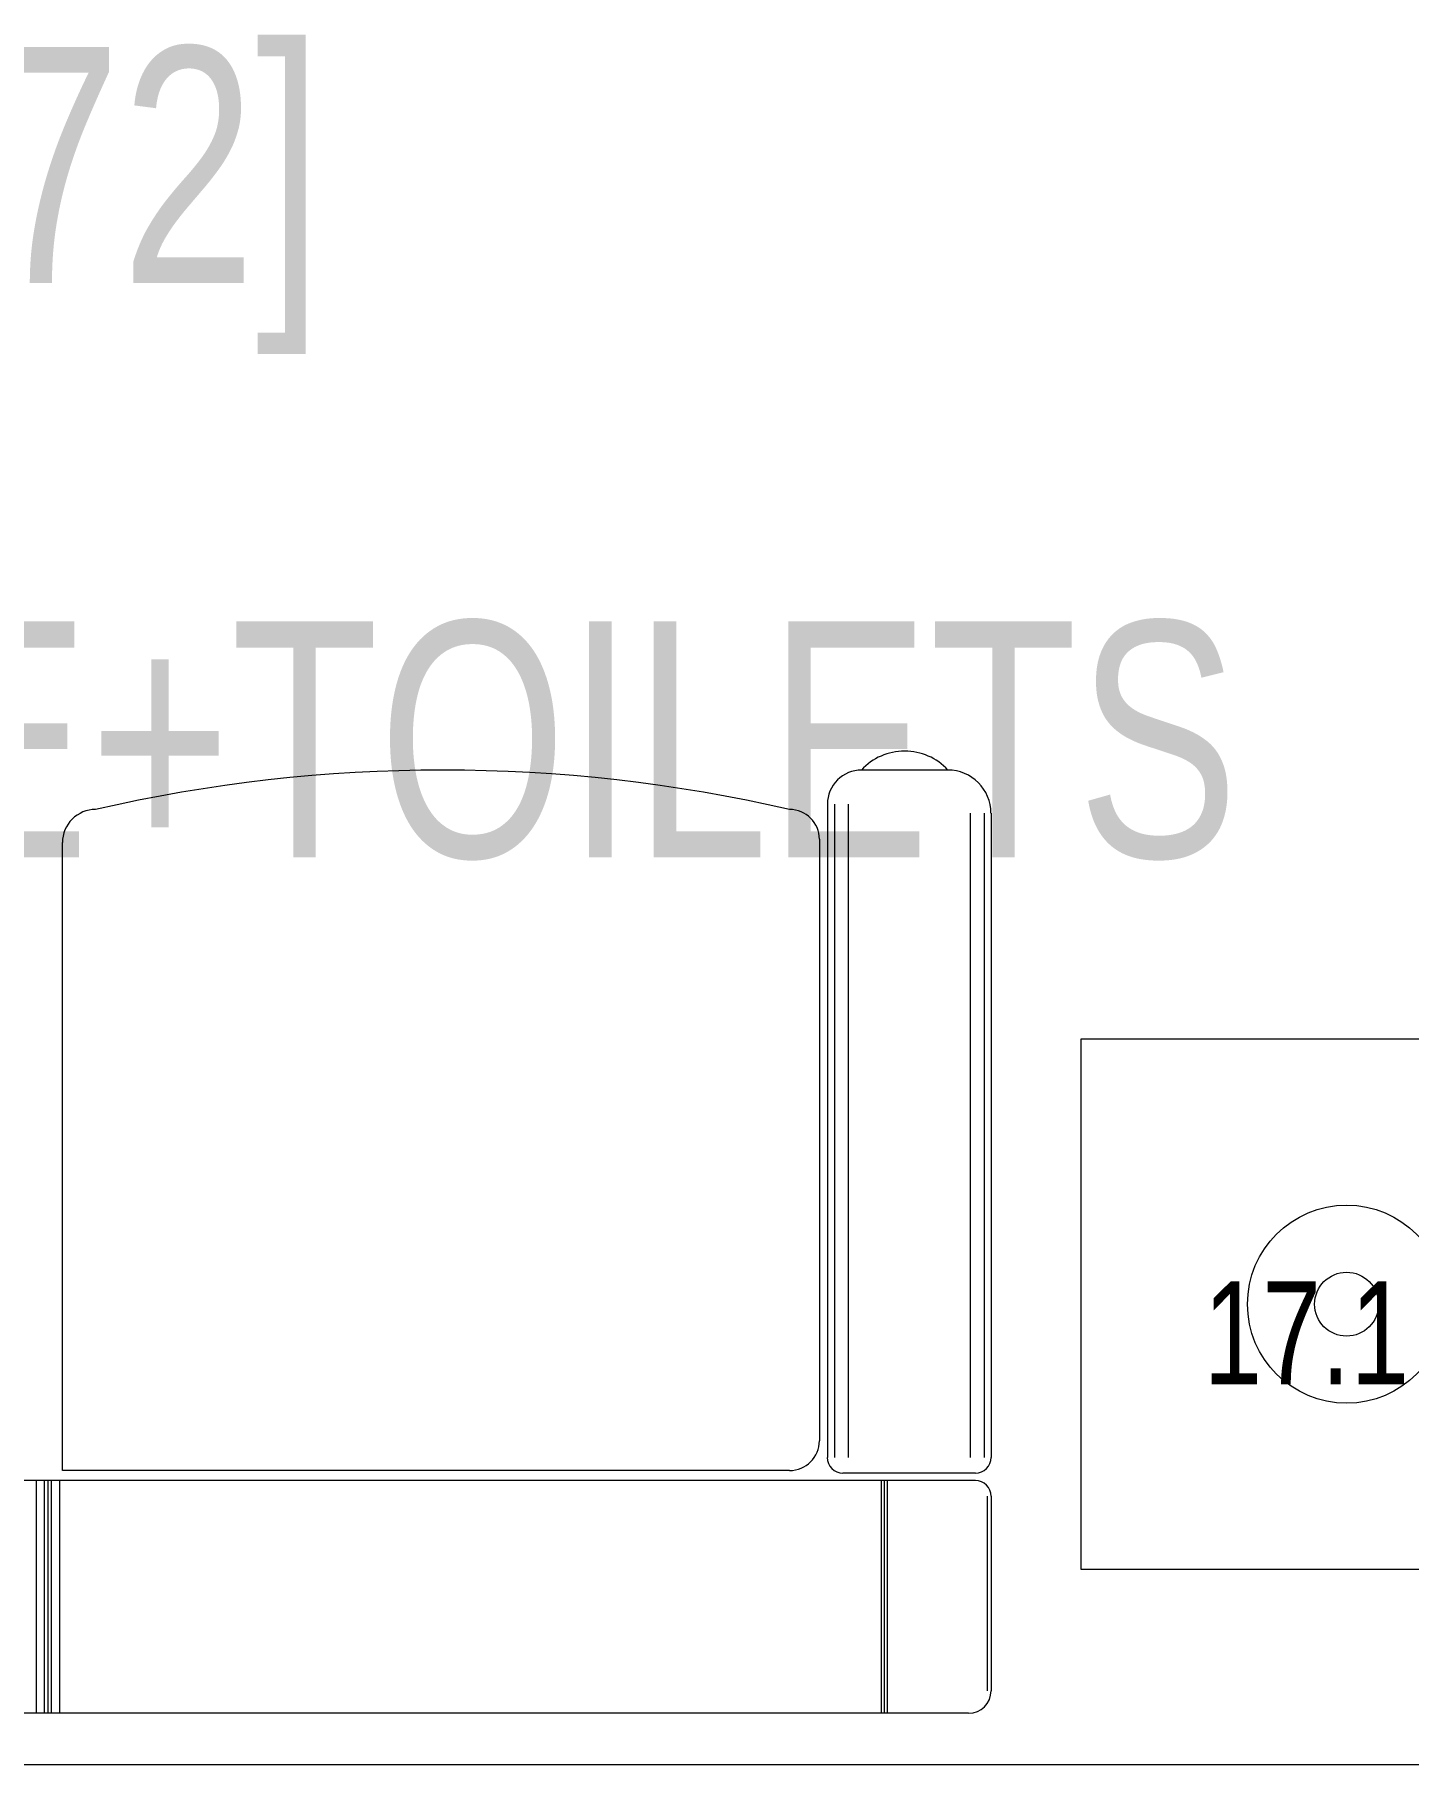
# Model space of a CAD drawing. Header units: millimetres. Extents: x 26027 to 581921, y 7230 to 233891.
# Drawn here: x 536910 to 538075, y 167170 to 168637 of the extents above; entities that cross this region are included whole.
import ezdxf

# ---------------------------------------------------------------- set-up
doc = ezdxf.new("R2010")
doc.units = ezdxf.units.MM
doc.header["$LTSCALE"] = 5
for name, color, linetype, lineweight in [('72_EGR_BASE_TEXT', 252, 'Continuous', 5), ('LOADING', 252, 'Continuous', 5), ('Medical Equipment and Furniture', 252, 'Continuous', 0), ('Walls', 252, 'Continuous', 5)]:
    doc.layers.add(name, color=color, linetype=linetype, lineweight=lineweight)
doc.styles.add('X3G_ENTITY_257CFD', font='swisscl.ttf', dxfattribs={"height": 200})
doc.styles.add('X3G_ENTITY_2587EA', font='swisscl.ttf', dxfattribs={"height": 200})

# ---------------------------------------------------------------- blocks, each defined once
blk = doc.blocks.new('GF21008-P')
at = {"layer": 'LOADING'}
for p, q in [((-0.7709, 0), (0.7906, 0)), ((-0.7019, -0.1974), (-0.7019, 0)), ((-0.6994, -0.1974), (-0.6994, 0)), ((-0.6968, -0.1974), (-0.6968, 0)), ((0, -0.1974), (0, 0)), ((0.0069, -0.1974), (0.0069, 0)), ((0.0099, -0.1974), (0.0099, 0)), ((0.0128, -0.1974), (0.0128, 0)), ((0.0197, -0.1974), (0.0197, 0)), ((-0.79, -0.1841), (-0.79, -0.0191)), ((-0.7866, -0.1841), (-0.7866, -0.0191)), ((-0.7767, -0.1974), (0.7964, -0.1974)), ((-0.7767, -0.2037), (-0.6644, -0.2037)), ((-0.79, -0.7634), (-0.79, -0.217)), ((-0.784, -0.7634), (-0.784, -0.217)), ((-0.7722, -0.7634), (-0.7722, -0.217)), ((-0.6689, -0.7712), (-0.6689, -0.217)), ((-0.6571, -0.7712), (-0.6571, -0.217)), ((-0.6512, -0.7712), (-0.6512, -0.217)), ((-0.6191, -0.2059), (-0.0026, -0.2059)), ((-0.0026, -0.2059), (-0.0026, -0.7385)), ((-0.6444, -0.7413), (-0.6444, -0.2312)), ((-0.7533, -0.8), (-0.68, -0.8))]:
    blk.add_line(p, q, dxfattribs=at)
for centre, radius, start, end in [((-0.7709, -0.0191), 0.0191, 90, 180), ((-0.7767, -0.1841), 0.0133, 180, 270), ((-0.7767, -0.217), 0.0133, 90, 180), ((-0.6644, -0.217), 0.0133, 0, 90), ((-0.6191, -0.2312), 0.0253, 90, 180), ((-0.6191, -0.7413), 0.0253, 180, 270), ((-0.0307, -0.7385), 0.0281, 270, 0), ((-0.7533, -0.7634), 0.0366, 180, 270), ((-0.68, -0.7712), 0.0288, 270, 0), ((-0.3249, 0.51), 1.31, 257.0217, 282.9783), ((-0.7167, -0.7662), 0.0499, 222.6462, 317.3538)]:
    blk.add_arc(centre, radius, start, end, dxfattribs=at)

msp = doc.modelspace()

# ---------------------------------------------------------------- linework, layer by layer
at = {"layer": 'Medical Equipment and Furniture', "elevation": 0}
msp.add_lwpolyline([(538247.4, 167335.6), (537797.4, 167335.6), (537797.4, 167785.6), (538247.4, 167785.6)], close=True, dxfattribs=at)
at = {"layer": 'Medical Equipment and Furniture'}
for radius in [84, 27.1]:
    msp.add_circle((538022.4, 167560.6, 0), radius, dxfattribs=at)
at = {"layer": 'Walls'}
msp.add_line((533497.7, 167170.3, 0), (540268.8, 167170.3, 0), dxfattribs=at)

# ---------------------------------------------------------------- block references
at = {"layer": 'Medical Equipment and Furniture', "xscale": 1000, "yscale": 1000, "zscale": 1000, "rotation": 179.9999999999998}
msp.add_blockref('GF21008-P', (536931, 167213.6, 0), dxfattribs=at)

# ---------------------------------------------------------------- texts
at = {"layer": '72_EGR_BASE_TEXT', "char_height": 200, "attachment_point": 2, "style": 'X3G_ENTITY_2587EA'}
for s, insert in [('[IPDG172]', (536675.8, 168626.7)), ('STAFF LOUNGE+TOILETS', (536657.7, 168139.6))]:
    msp.add_mtext(s, dxfattribs=dict(at, insert=insert))
at = {"layer": 'Medical Equipment and Furniture', "insert": (537988.3, 167580, 0), "char_height": 87.47, "attachment_point": 2, "style": 'X3G_ENTITY_257CFD'}
msp.add_mtext('17.1', dxfattribs=at)

doc.saveas('drawing.dxf')
